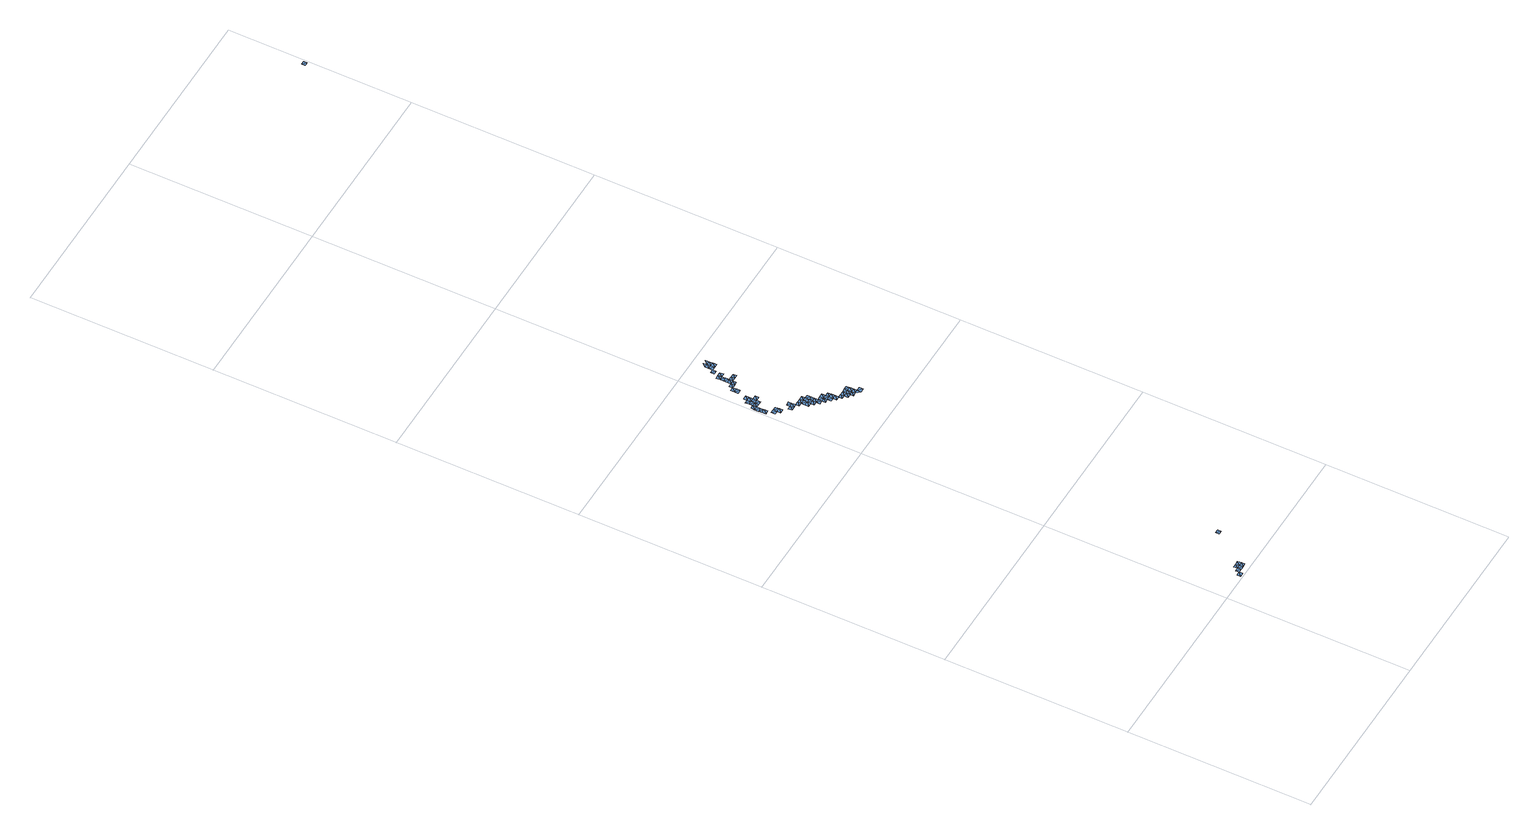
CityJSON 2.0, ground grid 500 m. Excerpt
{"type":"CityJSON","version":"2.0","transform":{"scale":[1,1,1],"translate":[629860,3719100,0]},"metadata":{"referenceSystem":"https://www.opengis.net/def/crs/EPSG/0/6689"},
"CityObjects":{
"waterbody1":{"type":"WaterBody","attributes":{"name":"福岡県津波浸水想定図","class":"1140","function":"2","WaterBodyTsunamiRiskAttribute.description":"1","WaterBodyTsunamiRiskAttribute.rank":"2"},"geometry":[{"type":"MultiSurface","lod":"1","boundaries":[[[0,1,2]],[[1,3,2]],[[4,5,6]],[[7,8,3]],[[0,9,1]],[[1,7,3]],[[5,10,6]],[[8,7,11]],[[12,5,13]],[[14,12,13]],[[15,16,17]],[[18,19,20]],[[17,16,21]],[[22,19,18]],[[23,24,25]],[[23,26,24]],[[27,24,26]],[[26,28,27]],[[29,30,28]],[[31,32,33]],[[28,30,34]],[[33,32,35]],[[36,37,38]],[[38,37,39]],[[40,41,42]],[[40,42,43]],[[44,45,46]],[[44,46,47]]]}]},
"waterbody2":{"type":"WaterBody","attributes":{"name":"福岡県津波浸水想定図","class":"1140","function":"2","WaterBodyTsunamiRiskAttribute.description":"1","WaterBodyTsunamiRiskAttribute.rank":"3"},"geometry":[{"type":"MultiSurface","lod":"1","boundaries":[[[15,48,8]],[[11,15,8]],[[49,50,51]],[[49,25,50]],[[52,29,26]],[[26,29,28]],[[53,30,29]],[[53,33,30]],[[54,55,32]],[[54,56,55]],[[35,32,57]],[[32,55,57]],[[58,41,56]],[[59,60,61]],[[42,41,58]],[[62,60,59]],[[43,42,63]],[[64,43,63]],[[65,64,66]],[[66,67,65]],[[43,64,68]],[[68,64,65]],[[67,45,44]]]}]},
"waterbody3":{"type":"WaterBody","attributes":{"name":"福岡県津波浸水想定図","class":"1140","function":"2","WaterBodyTsunamiRiskAttribute.description":"1","WaterBodyTsunamiRiskAttribute.rank":"1"},"geometry":[{"type":"MultiSurface","lod":"1","boundaries":[[[10,5,12]],[[16,15,11]],[[69,10,12]],[[21,70,17]],[[11,71,16]],[[72,16,71]],[[70,21,73]],[[74,21,16]],[[16,72,74]],[[74,75,21]],[[76,19,22]],[[73,21,77]],[[73,78,79]],[[19,76,80]],[[21,75,77]],[[22,81,76]],[[82,75,74]],[[73,77,78]],[[83,81,84]],[[80,76,85]],[[74,86,82]],[[83,84,87]],[[51,50,87]],[[87,88,83]],[[89,90,91]],[[92,88,87]],[[87,50,92]],[[93,94,90]],[[50,25,24]],[[50,95,92]],[[90,89,96]],[[90,96,93]],[[97,88,92]],[[50,24,95]],[[98,92,95]],[[27,95,24]],[[97,92,98]],[[37,99,93]],[[98,95,100]],[[95,27,100]],[[93,101,37]],[[98,100,102]],[[30,33,35]],[[30,103,34]],[[37,101,39]],[[39,101,104]],[[30,35,105]],[[38,106,36]],[[30,105,103]],[[106,107,59]],[[38,107,106]],[[35,108,105]],[[35,57,108]],[[59,107,62]],[[38,39,109]],[[39,110,109]],[[111,60,62]],[[110,112,109]],[[111,62,113]],[[114,115,116]],[[110,117,112]],[[68,40,43]],[[115,118,116]],[[68,119,40]],[[120,65,67]],[[65,121,68]],[[120,67,44]],[[68,121,119]],[[122,118,123]],[[65,120,121]],[[122,124,125]],[[122,123,126]],[[127,119,121]],[[124,122,126]],[[125,124,128]],[[129,124,126]],[[126,123,130]],[[123,131,130]],[[126,130,129]],[[124,129,132]]]}]},
"waterbody4":{"type":"WaterBody","attributes":{"name":"福岡県津波浸水想定図","class":"1140","function":"2","WaterBodyTsunamiRiskAttribute.description":"1","WaterBodyTsunamiRiskAttribute.rank":"4"},"geometry":[{"type":"MultiSurface","lod":"1","boundaries":[[[133,134,135]],[[136,134,133]],[[137,138,139]],[[140,139,138]],[[141,139,136]],[[139,140,136]],[[142,143,144]],[[143,142,145]],[[146,147,148]],[[147,149,148]],[[140,150,136]],[[141,137,139]],[[151,137,141]],[[136,133,141]],[[135,152,153]],[[135,154,152]]]}]}
},
"vertices":[
[7,1263,2],[16,1274,3],[6,1273,3],[6,1283,2],[17,1244,2],[27,1244,2],[17,1254,2],[16,1284,2],[6,1293,2],[17,1264,2],[27,1254,2],[16,1294,2],[37,1244,2],[27,1234,2],[37,1234,2],[16,1304,3],[26,1304,2],[16,1314,2],[48,1214,2],[57,1224,2],[47,1224,2],[26,1314,2],[58,1214,2],[88,1175,2],[98,1185,2],[88,1185,2],[98,1175,2],[108,1185,2],[108,1175,2],[108,1165,2],[118,1166,2],[119,1146,2],[129,1146,2],[119,1156,2],[118,1176,2],[129,1156,2],[54,1394,2],[54,1384,2],[64,1395,2],[64,1385,2],[159,1136,2],[149,1136,2],[149,1126,2],[159,1126,2],[180,1107,2],[180,1097,2],[190,1097,2],[190,1107,2],
[6,1303,3],[78,1185,2],[88,1195,2],[78,1195,2],[98,1165,2],[109,1155,2],[129,1136,2],[139,1146,2],[139,1136,2],[139,1156,2],[139,1126,2],[54,1414,2],[63,1425,2],[53,1424,2],[64,1415,2],[149,1116,2],[159,1116,2],[169,1117,2],[160,1106,2],[170,1107,2],[169,1127,2],
[37,1254,2],[15,1324,2],[26,1294,2],[36,1294,2],[25,1324,2],[36,1304,2],[36,1314,2],[67,1225,2],[35,1324,2],[35,1334,2],[25,1334,2],[57,1234,2],[68,1215,2],[46,1314,2],[78,1215,2],[68,1205,2],[67,1235,2],[46,1304,2],[78,1205,2],[88,1215,2],[45,1354,2],[35,1364,2],[35,1354,2],[88,1205,2],[44,1374,2],[34,1374,2],[98,1195,2],[45,1364,2],[98,1215,2],[98,1205,2],[44,1384,2],[108,1195,2],[54,1374,2],[108,1205,2],[128,1176,2],[64,1375,2],[128,1166,2],[54,1404,2],[64,1405,2],[138,1166,2],[74,1395,2],[74,1385,2],[73,1425,2],[84,1395,2],[74,1415,2],[63,1435,2],[73,1435,2],[63,1445,2],[84,1385,2],[73,1445,2],[169,1137,2],[179,1117,2],[179,1127,2],[73,1455,2],[83,1445,2],[83,1465,2],[73,1465,2],[83,1455,2],[179,1137,2],[82,1475,2],[93,1465,2],[93,1455,2],[93,1445,2],[92,1475,2],
[101,15,2],[91,25,2],[91,15,2],[101,25,2],[121,26,2],[120,36,2],[111,25,2],[110,35,2],[111,15,2],[487,2793,2],[497,2783,2],[497,2793,2],[487,2783,2],[189,127,2],[179,127,2],[189,117,2],[179,117,2],[100,35,2],[121,16,2],[81,5,2],[91,5,2],[81,15,2]
]}
